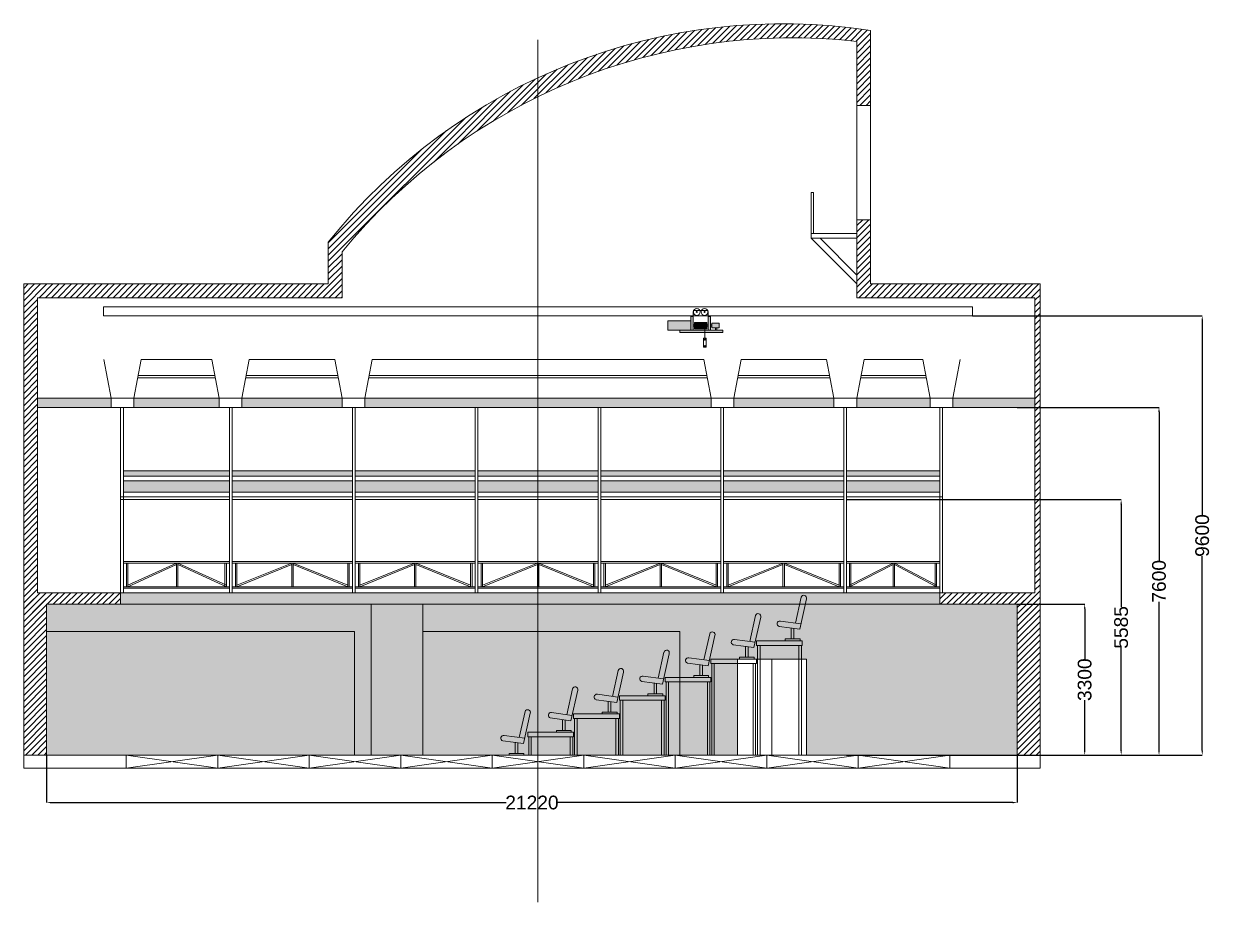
# Model space of a CAD drawing. Header units: millimetres. Extents: x -520232 to 211296, y -156633 to 78411.
# Drawn here: x -97858 to -71898, y -119171 to -99974 of the extents above; entities that cross this region are included whole.
import ezdxf

# ---------------------------------------------------------------- set-up
doc = ezdxf.new("R2010")
doc.units = ezdxf.units.MM
for name, color, linetype in [('Декорация', 80, 'Continuous'), ('Партер', 7, 'Continuous'), ('Продольный разрез', 7, 'Continuous')]:
    doc.layers.add(name, color=color, linetype=linetype)
doc.styles.get("Standard").update_dxf_attribs({"font": 'arial.ttf', "height": 300})
doc.dimstyles.new('Размеры', dxfattribs={"dimtxt": 300, "dimasz": 100, "dimexe": 0.18, "dimexo": 0.0625, "dimgap": 0.09, "dimtad": 0, "dimdec": 0, "dimzin": 0, "dimdsep": 46, "dimtxsty": 'Standard', "dimcen": 0.09, "dimclrd": 250, "dimclre": 250, "dimclrt": 250, "dimadec": 0, "dimazin": 0, "dimtfac": 1, "dimtdec": 0, "dimtofl": 0, "dimtmove": 0, "dimatfit": 3, "dimfxl": 1, "dimtfillclr": 250, "dimtolj": 1, "dimtzin": 0, "dimarcsym": 0})
pattern_1 = [(45, (-104363.56, -141766.1), (-67.35192, 67.35192), [])]

# ---------------------------------------------------------------- blocks, each defined once
blk = doc.blocks.new('*D69')
at = {"layer": 'Defpoints', "color": 0, "lineweight": 13, "transparency": 16777216}
for p in [(-76138, -112658), (-74665, -112658), (-75638, -115958)]:
    blk.add_point(p, dxfattribs=at)
at = {"layer": 'Продольный разрез', "color": 250, "lineweight": -2, "transparency": 16777216}
for p, q in [((-76138, -112658), (-74665, -112658)), ((-74665, -112758), (-74665, -113860)), ((-74665, -115858), (-74665, -114755)), ((-75638, -115958), (-74665, -115958))]:
    blk.add_line(p, q, dxfattribs=at)
at = {"layer": 'Продольный разрез', "color": 250, "lineweight": 13, "transparency": 16777216}
for points in [[(-74681, -112758), (-74648, -112758), (-74665, -112658)], [(-74681, -115858), (-74648, -115858), (-74665, -115958)]]:
    blk.add_solid(points, dxfattribs=at)
at = {"layer": 'Продольный разрез', "color": 250, "lineweight": 13, "transparency": 16777216, "insert": (-74665, -114308), "char_height": 300, "attachment_point": 5, "rotation": 90}
blk.add_mtext('\\A1;3300', dxfattribs=at)
blk = doc.blocks.new('*D70')
at = {"layer": 'Defpoints', "color": 0, "lineweight": 13, "transparency": 16777216}
for p in [(-76138, -108358), (-73040, -108358), (-76138, -115958)]:
    blk.add_point(p, dxfattribs=at)
at = {"layer": 'Продольный разрез', "color": 250, "lineweight": -2, "transparency": 16777216}
for p, q in [((-76138, -108358), (-73040, -108358)), ((-73040, -108458), (-73040, -111712)), ((-73040, -115858), (-73040, -112604)), ((-76138, -115958), (-73040, -115958))]:
    blk.add_line(p, q, dxfattribs=at)
at = {"layer": 'Продольный разрез', "color": 250, "lineweight": 13, "transparency": 16777216}
for points in [[(-73057, -108458), (-73023, -108458), (-73040, -108358)], [(-73057, -115858), (-73023, -115858), (-73040, -115958)]]:
    blk.add_solid(points, dxfattribs=at)
at = {"layer": 'Продольный разрез', "color": 250, "lineweight": 13, "transparency": 16777216, "insert": (-73040, -112158), "char_height": 300, "attachment_point": 5, "rotation": 90}
blk.add_mtext('\\A1;7600', dxfattribs=at)
blk = doc.blocks.new('*D71')
at = {"layer": 'Defpoints', "color": 0, "lineweight": 13, "transparency": 16777216}
for p in [(-97358, -115958), (-76138, -115958), (-76138, -116994)]:
    blk.add_point(p, dxfattribs=at)
at = {"layer": 'Продольный разрез', "color": 250, "lineweight": -2, "transparency": 16777216}
for p, q in [((-97358, -115958), (-97358, -116994)), ((-76138, -115958), (-76138, -116994)), ((-97258, -116994), (-87315, -116994)), ((-76238, -116994), (-86181, -116994))]:
    blk.add_line(p, q, dxfattribs=at)
at = {"layer": 'Продольный разрез', "color": 250, "lineweight": 13, "transparency": 16777216}
for points in [[(-97258, -116977), (-97258, -117010), (-97358, -116994)], [(-76238, -116977), (-76238, -117010), (-76138, -116994)]]:
    blk.add_solid(points, dxfattribs=at)
at = {"layer": 'Продольный разрез', "color": 250, "lineweight": 13, "transparency": 16777216, "insert": (-86748, -116994), "char_height": 300, "attachment_point": 5}
blk.add_mtext('\\A1;21220', dxfattribs=at)
blk = doc.blocks.new('*D72')
at = {"layer": 'Defpoints', "color": 0, "lineweight": 13, "transparency": 16777216}
for p in [(-79874, -110373), (-79874, -115958), (-73867, -115958)]:
    blk.add_point(p, dxfattribs=at)
at = {"layer": 'Продольный разрез', "color": 250, "lineweight": -2, "transparency": 16777216}
for p, q in [((-79873, -110373), (-73867, -110373)), ((-73867, -110473), (-73867, -112716)), ((-73867, -115858), (-73867, -113615)), ((-79873, -115958), (-73867, -115958))]:
    blk.add_line(p, q, dxfattribs=at)
at = {"layer": 'Продольный разрез', "color": 250, "lineweight": 13, "transparency": 16777216}
for points in [[(-73884, -110473), (-73851, -110473), (-73867, -110373)], [(-73884, -115858), (-73851, -115858), (-73867, -115958)]]:
    blk.add_solid(points, dxfattribs=at)
at = {"layer": 'Продольный разрез', "color": 250, "lineweight": 13, "transparency": 16777216, "insert": (-73867, -113165), "char_height": 300, "attachment_point": 5, "rotation": 90}
blk.add_mtext('\\A1;5585', dxfattribs=at)
blk = doc.blocks.new('*D73')
at = {"layer": 'Defpoints', "color": 0, "lineweight": 13, "transparency": 16777216}
for p in [(-77121, -106358), (-77121, -115958), (-72095, -115958)]:
    blk.add_point(p, dxfattribs=at)
at = {"layer": 'Продольный разрез', "color": 250, "lineweight": -2, "transparency": 16777216}
for p, q in [((-77120, -106358), (-72095, -106358)), ((-72095, -106458), (-72095, -110710)), ((-72095, -115858), (-72095, -111605)), ((-77120, -115958), (-72095, -115958))]:
    blk.add_line(p, q, dxfattribs=at)
at = {"layer": 'Продольный разрез', "color": 250, "lineweight": 13, "transparency": 16777216}
for points in [[(-72112, -106458), (-72078, -106458), (-72095, -106358)], [(-72112, -115858), (-72078, -115858), (-72095, -115958)]]:
    blk.add_solid(points, dxfattribs=at)
at = {"layer": 'Продольный разрез', "color": 250, "lineweight": 13, "transparency": 16777216, "insert": (-72095, -111158), "char_height": 300, "attachment_point": 5, "rotation": 90}
blk.add_mtext('\\A1;9600', dxfattribs=at)
blk = doc.blocks.new('Партер Честихи сбоку')
at = {"layer": 'Декорация', "color": 18, "lineweight": 20, "true_color": 0x000000}
for p, q in [((-69533, -132881), (-69660, -133449)), ((-69419, -132917), (-69567, -133581)), ((-70533, -133281), (-70660, -133849)), ((-70419, -133317), (-70567, -133981)), ((-69989, -133404), (-69541, -133465)), ((-71533, -133681), (-71660, -134249)), ((-70018, -133521), (-69567, -133581)), ((-69750, -133557), (-69750, -133795)), ((-69694, -133564), (-69694, -133795)), ((-71419, -133717), (-71567, -134381)), ((-71018, -133921), (-70567, -133981)), ((-70989, -133804), (-70541, -133865)), ((-69750, -133795), (-69884, -133795)), ((-69884, -133795), (-69884, -133834)), ((-69884, -133834), (-69559, -133834)), ((-69750, -133795), (-69694, -133795)), ((-69694, -133795), (-69559, -133795)), ((-69559, -133795), (-69559, -133834)), ((-72533, -134081), (-72660, -134649)), ((-72419, -134117), (-72567, -134781)), ((-71989, -134204), (-71541, -134265)), ((-70750, -134195), (-70884, -134195)), ((-70884, -134195), (-70884, -134234)), ((-70750, -133957), (-70750, -134195)), ((-70750, -134195), (-70694, -134195)), ((-70694, -133964), (-70694, -134195)), ((-70694, -134195), (-70559, -134195)), ((-70559, -134195), (-70559, -134234)), ((-72018, -134321), (-71567, -134381)), ((-71750, -134357), (-71750, -134595)), ((-71694, -134364), (-71694, -134595)), ((-70884, -134234), (-70559, -134234)), ((-73533, -134481), (-73660, -135049)), ((-73419, -134517), (-73567, -135181)), ((-73018, -134721), (-72567, -134781)), ((-72989, -134604), (-72541, -134665)), ((-71750, -134595), (-71884, -134595)), ((-71884, -134595), (-71884, -134634)), ((-71884, -134634), (-71559, -134634)), ((-71750, -134595), (-71694, -134595)), ((-71694, -134595), (-71559, -134595)), ((-71559, -134595), (-71559, -134634)), ((-74533, -134881), (-74660, -135449)), ((-74419, -134917), (-74567, -135581)), ((-72750, -134757), (-72750, -134995)), ((-72694, -134764), (-72694, -134995)), ((-74018, -135121), (-73567, -135181)), ((-73989, -135004), (-73541, -135065)), ((-73750, -135157), (-73750, -135395)), ((-73694, -135164), (-73694, -135395)), ((-72750, -134995), (-72884, -134995)), ((-72884, -134995), (-72884, -135034)), ((-72884, -135034), (-72559, -135034)), ((-72750, -134995), (-72694, -134995)), ((-72694, -134995), (-72559, -134995)), ((-72559, -134995), (-72559, -135034)), ((-75569, -135381), (-75696, -135949)), ((-75455, -135417), (-75603, -136081)), ((-74989, -135404), (-74541, -135465)), ((-73750, -135395), (-73884, -135395)), ((-73884, -135395), (-73884, -135434)), ((-73884, -135434), (-73559, -135434)), ((-73750, -135395), (-73694, -135395)), ((-73694, -135395), (-73559, -135395)), ((-73559, -135395), (-73559, -135434)), ((-75018, -135521), (-74567, -135581)), ((-74750, -135557), (-74750, -135795)), ((-74694, -135564), (-74694, -135795)), ((-76054, -136021), (-75603, -136081)), ((-76025, -135904), (-75577, -135965)), ((-74750, -135795), (-74884, -135795)), ((-74884, -135795), (-74884, -135834)), ((-74884, -135834), (-74559, -135834)), ((-74750, -135795), (-74694, -135795)), ((-74694, -135795), (-74559, -135795)), ((-74559, -135795), (-74559, -135834)), ((-75786, -136057), (-75786, -136295)), ((-75730, -136064), (-75730, -136295)), ((-75786, -136295), (-75921, -136295)), ((-75921, -136295), (-75921, -136334)), ((-75921, -136334), (-75596, -136334)), ((-75786, -136295), (-75730, -136295)), ((-75730, -136295), (-75596, -136295)), ((-75596, -136295), (-75596, -136334))]:
    blk.add_line(p, q, dxfattribs=at)
for centre, start, end in [((-69476, -132900), 343.8148, 160.9408), ((-70476, -133300), 343.8148, 160.9408), ((-70002, -133463), 77.4731, 254.5991), ((-71476, -133700), 343.8148, 160.9408), ((-71002, -133863), 77.4731, 254.5991), ((-72476, -134100), 343.8148, 160.9408), ((-72002, -134263), 77.4731, 254.5991), ((-73476, -134500), 343.8148, 160.9408), ((-73002, -134663), 77.4731, 254.5991), ((-74476, -134900), 343.8148, 160.9408), ((-74002, -135063), 77.4731, 254.5991), ((-75513, -135400), 343.8148, 160.9408), ((-75002, -135463), 77.4731, 254.5991), ((-76038, -135963), 77.4731, 254.5991)]:
    blk.add_arc(centre, 60, start, end, dxfattribs=at)
at = {"layer": 'Партер', "color": 18, "lineweight": 13, "true_color": 0x000000}
for p, q in [((-70509, -133834), (-69509, -133834)), ((-70509, -133834), (-70509, -133934)), ((-69509, -133934), (-70509, -133934)), ((-69509, -133834), (-69509, -133934)), ((-71509, -134234), (-70509, -134234)), ((-71509, -134334), (-71509, -134234)), ((-70509, -134334), (-71509, -134334)), ((-70509, -134334), (-70509, -134234))]:
    blk.add_line(p, q, dxfattribs=at)
for points in [[(-70489, -133934), (-70489, -136334), (-70434, -136334), (-70434, -133934)], [(-69584, -133934), (-69584, -136334), (-69529, -136334), (-69529, -133934)], [(-71489, -134334), (-71489, -136334), (-71434, -136334), (-71434, -134334)], [(-70584, -134334), (-70584, -136334), (-70529, -136334), (-70529, -134334)], [(-72509, -134734), (-72509, -134634), (-71509, -134634), (-71509, -134734), (-72509, -134734)], [(-72489, -134734), (-72489, -136334), (-72434, -136334), (-72434, -134734)], [(-71584, -134734), (-71584, -136334), (-71529, -136334), (-71529, -134734)], [(-73509, -135134), (-73509, -135034), (-72509, -135034), (-72509, -135134), (-73509, -135134)], [(-73489, -135134), (-73489, -136334), (-73434, -136334), (-73434, -135134)], [(-72584, -135134), (-72584, -136334), (-72529, -136334), (-72529, -135134)], [(-74509, -135534), (-74509, -135434), (-73509, -135434), (-73509, -135534), (-74509, -135534)], [(-74489, -135534), (-74489, -136334), (-74434, -136334), (-74434, -135534)], [(-73584, -135534), (-73584, -136334), (-73529, -136334), (-73529, -135534)], [(-75509, -135934), (-75509, -135834), (-74509, -135834), (-74509, -135934), (-75509, -135934)], [(-75489, -135934), (-75489, -136334), (-75434, -136334), (-75434, -135934)], [(-74584, -135934), (-74584, -136334), (-74529, -136334), (-74529, -135934)]]:
    blk.add_lwpolyline(points, dxfattribs=at)

msp = doc.modelspace()

# ---------------------------------------------------------------- hatches: boundary and pattern name
at = {"layer": 'Продольный разрез', "lineweight": 13, "true_color": 0xc7c8ca}
h = msp.add_hatch(dxfattribs=at)
h.set_pattern_fill('ANSI31', color=9, scale=30)
h.set_pattern_definition(pattern_1)
h.paths.add_polyline_path([(-86616.555, -101567.74), (-86616.555, -101152.77, 0.115916765), (-91199.838, -104744.057), (-91199.838, -105660.361), (-97858.055, -105660.361), (-97858.055, -115957.886), (-97358.055, -115957.886), (-97358.055, -112657.886), (-95740.055, -112657.886), (-95740.055, -112407.886), (-97555.055, -112407.886), (-97555.055, -105960.361), (-90899.838, -105960.361), (-90899.838, -104960.361, -0.108601583)])
h.paths.add_polyline_path([(-79645.272, -100357.886), (-79645.272, -101757.886), (-79345.272, -101757.886), (-79345.272, -100119.69, 0.147404698), (-86616.555, -101152.77), (-86616.555, -101567.74, -0.141783445)])
h.paths.add_polyline_path([(-79345.272, -104257.886), (-79645.272, -104257.886), (-79645.272, -105960.361), (-75753.055, -105960.361), (-75753.055, -112407.886), (-77833.055, -112407.886), (-77833.055, -112657.886), (-76138.055, -112657.886), (-76138.055, -115957.886), (-75638.055, -115957.886), (-75638.055, -105660.361), (-79345.272, -105660.361)])
at = {"layer": 'Продольный разрез', "lineweight": 13, "true_color": 0x636466}
h = msp.add_hatch(color=251, dxfattribs=at)
h.dxf.hatch_style = 1
h.paths.add_polyline_path([(-83225.107, -106367.886), (-83275.107, -106367.886), (-83275.107, -106467.886), (-83275.107, -106667.886), (-83225.107, -106667.886)])
h.paths.add_polyline_path([(-82845.107, -106367.886), (-82895.107, -106367.886), (-82895.107, -106667.886), (-82845.107, -106667.886)])
h.paths.add_polyline_path([(-82575.107, -106667.886), (-82845.107, -106667.886), (-82895.107, -106667.886), (-83225.107, -106667.886), (-83275.107, -106667.886), (-83518.055, -106667.886), (-83518.055, -106717.886), (-82575.107, -106717.886)])
h.paths.add_polyline_path([(-82709.509, -106620.48), (-82738.916, -106620.48), (-82738.916, -106667.886), (-82709.509, -106667.886)])
at = {"layer": 'Продольный разрез', "lineweight": 13, "true_color": 0xc7c8ca}
h = msp.add_hatch(color=9, dxfattribs=at)
h.dxf.hatch_style = 1
h.paths.add_polyline_path([(-83275.107, -106467.886), (-83775.107, -106467.886), (-83775.107, -106667.886), (-83275.107, -106667.886)])
h.paths.add_polyline_path([(-82658.904, -106519.848), (-82814.519, -106519.848), (-82814.519, -106620.48), (-82658.904, -106620.48)])
at = {"layer": 'Продольный разрез', "lineweight": 13}
h = msp.add_hatch(dxfattribs=at)
h.set_pattern_fill('GOST_WOOD', color=256, scale=5)
h.set_pattern_definition([(90, (-105147.71, -144863.385), (30, -2e-15), [50, -10]), (90, (-105137.71, -144873.385), (30, -2e-15), [30, -7.5, 15, -7.5]), (90, (-105127.71, -144888.385), (30, -2e-15), [50, -10])])
h.paths.add_polyline_path([(-82922.772, -106499.848), (-83194.759, -106499.848), (-83194.759, -106640.48), (-82922.772, -106640.48)])
h = msp.add_hatch(color=256, dxfattribs=at)
h.dxf.hatch_style = 1
h.paths.add_polyline_path([(-95948.913, -108157.886), (-97555.055, -108157.886), (-97555.055, -108357.886), (-95948.913, -108357.886)])
h.paths.add_polyline_path([(-93587.838, -108157.886), (-95448.913, -108157.886), (-95448.913, -108357.886), (-93587.838, -108357.886)])
h.paths.add_polyline_path([(-90899.838, -108157.886), (-93087.838, -108157.886), (-93087.838, -108357.886), (-90899.838, -108357.886)])
h.paths.add_polyline_path([(-86616.555, -108157.886), (-90399.838, -108157.886), (-90399.838, -108357.886), (-86616.555, -108357.886)])
h.paths.add_polyline_path([(-82833.272, -108157.886), (-86616.555, -108157.886), (-86616.555, -108357.886), (-82833.272, -108357.886)])
h.paths.add_polyline_path([(-80145.272, -108157.886), (-82333.272, -108157.886), (-82333.272, -108357.886), (-80145.272, -108357.886)])
h.paths.add_polyline_path([(-78046.023, -108157.886), (-79645.272, -108157.886), (-79645.272, -108357.886), (-78046.023, -108357.886)])
h.paths.add_polyline_path([(-75753.055, -108157.886), (-77546.023, -108157.886), (-77546.023, -108357.886), (-75753.055, -108357.886)])
h = msp.add_hatch(color=9, dxfattribs=at)
h.dxf.hatch_style = 1
h.paths.add_polyline_path([(-93358.555, -109742.886), (-95680.055, -109742.886), (-95680.055, -109862.886), (-93358.555, -109862.886)])
h.paths.add_polyline_path([(-93358.555, -109962.886), (-95680.055, -109962.886), (-95680.055, -110212.886), (-93358.555, -110212.886)])
h.paths.add_polyline_path([(-90673.555, -109962.886), (-93298.555, -109962.886), (-93298.555, -110212.886), (-90673.555, -110212.886)])
h.paths.add_polyline_path([(-90673.555, -109742.886), (-93298.555, -109742.886), (-93298.555, -109862.886), (-90673.555, -109862.886)])
h.paths.add_polyline_path([(-87988.555, -109742.886), (-90613.555, -109742.886), (-90613.555, -109862.886), (-87988.555, -109862.886)])
h.paths.add_polyline_path([(-87988.555, -109962.886), (-90613.555, -109962.886), (-90613.555, -110212.886), (-87988.555, -110212.886)])
h.paths.add_polyline_path([(-86616.555, -109962.886), (-87928.555, -109962.886), (-87928.555, -110212.886), (-86616.555, -110212.886)])
h.paths.add_polyline_path([(-86616.555, -109742.886), (-87928.555, -109742.886), (-87928.555, -109862.886), (-86616.555, -109862.886)])
h.paths.add_polyline_path([(-85303.555, -109742.886), (-86616.555, -109742.886), (-86616.555, -109862.886), (-85303.555, -109862.886)])
h.paths.add_polyline_path([(-85303.555, -109962.886), (-86616.555, -109962.886), (-86616.555, -110212.886), (-85303.555, -110212.886)])
h.paths.add_polyline_path([(-82618.555, -109962.886), (-85243.555, -109962.886), (-85243.555, -110212.886), (-82618.555, -110212.886)])
h.paths.add_polyline_path([(-82618.555, -109742.886), (-85243.555, -109742.886), (-85243.555, -109862.886), (-82618.555, -109862.886)])
h.paths.add_polyline_path([(-79933.555, -109962.886), (-82558.555, -109962.886), (-82558.555, -110212.886), (-79933.555, -110212.886)])
h.paths.add_polyline_path([(-79933.555, -109742.886), (-82558.555, -109742.886), (-82558.555, -109862.886), (-79933.555, -109862.886)])
h.paths.add_polyline_path([(-77833.055, -109742.886), (-79873.555, -109742.886), (-79873.555, -109862.886), (-77833.055, -109862.886)])
h.paths.add_polyline_path([(-77833.055, -109962.886), (-79873.555, -109962.886), (-79873.555, -110212.886), (-77833.055, -110212.886)])
h = msp.add_hatch(dxfattribs=at)
h.set_pattern_fill('ANSI31', color=256, scale=30)
h.set_pattern_definition(pattern_1)
h.paths.add_polyline_path([(-95740.055, -112407.886), (-97858.055, -112407.886), (-97858.055, -112657.886), (-95740.055, -112657.886)])
h.paths.add_polyline_path([(-75638.055, -112407.886), (-77833.055, -112407.886), (-77833.055, -112657.886), (-75638.055, -112657.886)])
h = msp.add_hatch(dxfattribs=at)
h.set_pattern_fill('ANSI31', color=256, scale=30)
h.set_pattern_definition(pattern_1)
h.paths.add_polyline_path([(-97358.055, -112657.886), (-97858.055, -112657.886), (-97858.055, -115957.886), (-97358.055, -115957.886)])
h = msp.add_hatch(dxfattribs=at)
h.set_pattern_fill('AR-BRSTD', color=9)
h.set_pattern_definition([(0, (-104363.556, -141766.1), (0, 67.7418), []), (90, (-104363.56, -141766.1), (-101.6, 67.7418), [67.7418, -67.7418])])
h.paths.add_polyline_path([(-90625.055, -113257.886), (-97358.055, -113257.886), (-97358.055, -115957.886), (-90625.055, -115957.886)])
h.paths.add_polyline_path([(-90266.055, -112657.886), (-95680.055, -112657.886), (-97358.055, -112657.886), (-97358.055, -113257.886), (-90625.055, -113257.886), (-90625.055, -115957.886), (-90266.055, -115957.886)])
h.paths.add_polyline_path([(-89134.055, -112657.886), (-90266.055, -112657.886), (-90266.055, -115957.886), (-89134.055, -115957.886)])
h.paths.add_polyline_path([(-86616.555, -113257.886), (-89134.055, -113257.886), (-89134.055, -115957.886), (-86616.555, -115957.886)])
h.paths.add_polyline_path([(-86616.555, -112657.886), (-89134.055, -112657.886), (-89134.055, -113257.886), (-86616.555, -113257.886)])
h.paths.add_polyline_path([(-83518.055, -113257.886), (-86616.555, -113257.886), (-86616.555, -115957.886), (-83518.055, -115957.886)], flags=17)
h.paths.add_polyline_path([(-76138.055, -112657.886), (-77833.055, -112657.886), (-86616.555, -112657.886), (-86616.555, -113257.886), (-83518.055, -113257.886), (-83518.055, -115957.886), (-82258.055, -115957.886), (-82258.055, -113862.886), (-80746.055, -113862.886), (-80746.055, -115957.886), (-76138.055, -115957.886)])
h = msp.add_hatch(color=256, dxfattribs=at)
h.dxf.hatch_style = 1
h.paths.add_polyline_path([(-86616.555, -112407.886), (-95740.055, -112407.886), (-95740.055, -112657.886), (-95680.055, -112657.886), (-86616.555, -112657.886)])
h.paths.add_polyline_path([(-77833.055, -112407.886), (-86616.555, -112407.886), (-86616.555, -112657.886), (-77833.055, -112657.886)])
h = msp.add_hatch(dxfattribs=at)
h.set_pattern_fill('ANSI31', color=256, scale=30)
h.set_pattern_definition(pattern_1)
h.paths.add_polyline_path([(-75638.055, -112657.886), (-76138.055, -112657.886), (-76138.055, -115957.886), (-75638.055, -115957.886)])

# ---------------------------------------------------------------- linework, layer by layer
for p, q in [((-79345.272, -105660.361), (-79345.272, -100119.69)), ((-86616.555, -100321.726), (-86616.555, -119171.265)), ((-79645.272, -105960.361), (-79645.272, -100357.886)), ((-79645.272, -101757.886), (-79345.272, -101757.886)), ((-80645.272, -104557.886), (-80645.272, -103657.886)), ((-80645.272, -103657.886), (-80595.272, -103657.886)), ((-80595.272, -104557.886), (-80595.272, -103657.886)), ((-79645.272, -104257.886), (-79345.272, -104257.886)), ((-80645.272, -104657.886), (-80645.272, -104557.886)), ((-80645.272, -104557.886), (-79645.272, -104557.886)), ((-91199.838, -105660.361), (-91199.838, -104744.057)), ((-79645.272, -104657.886), (-80645.272, -104657.886)), ((-80645.272, -104657.886), (-79645.272, -105660.361)), ((-80449.766, -104657.886), (-79645.272, -105464.37)), ((-90899.838, -105960.361), (-90899.838, -104960.361)), ((-97858.055, -115957.886), (-97858.055, -105660.361)), ((-97858.055, -105660.361), (-91199.838, -105660.361)), ((-75638.055, -105660.361), (-79345.272, -105660.361)), ((-75638.055, -115957.886), (-75638.055, -105660.361)), ((-97555.055, -112407.886), (-97555.055, -105960.361)), ((-90899.838, -105960.361), (-97555.055, -105960.361)), ((-79645.272, -105960.361), (-75753.055, -105960.361)), ((-75753.055, -112407.886), (-75753.055, -105960.361)), ((-83275.107, -106467.886), (-83275.107, -106367.886)), ((-83275.107, -106367.886), (-83225.107, -106367.886)), ((-83225.107, -106667.886), (-83225.107, -106269.592)), ((-83195.107, -106239.592), (-82925.107, -106239.592)), ((-82895.107, -106269.592), (-82895.107, -106667.886)), ((-82895.107, -106367.886), (-82845.107, -106367.886)), ((-82845.107, -106367.886), (-82845.107, -106667.886)), ((-83775.107, -106667.886), (-83775.107, -106467.886)), ((-83775.107, -106467.886), (-83275.107, -106467.886)), ((-83275.107, -106667.886), (-83775.107, -106667.886)), ((-83518.055, -106667.886), (-83518.055, -106717.886)), ((-83275.107, -106467.886), (-83275.107, -106667.886)), ((-83275.107, -106667.886), (-83225.107, -106667.886)), ((-83194.759, -106552.886), (-83225.107, -106552.886)), ((-83194.759, -106582.886), (-83225.107, -106582.886)), ((-82895.107, -106667.886), (-83225.107, -106667.886)), ((-83194.759, -106640.48), (-83194.759, -106499.848)), ((-83194.759, -106499.848), (-82922.772, -106499.848)), ((-82922.772, -106640.48), (-83194.759, -106640.48)), ((-82968.513, -106640.48), (-82968.513, -106844.253)), ((-82922.772, -106499.848), (-82922.772, -106640.48)), ((-82895.107, -106552.886), (-82922.772, -106552.886)), ((-82895.107, -106582.886), (-82922.772, -106582.886)), ((-82845.107, -106667.886), (-82895.107, -106667.886)), ((-82814.519, -106552.886), (-82845.107, -106552.886)), ((-82814.519, -106582.886), (-82845.107, -106582.886)), ((-82575.107, -106667.886), (-82845.107, -106667.886)), ((-82814.519, -106620.48), (-82814.519, -106519.848)), ((-82814.519, -106519.848), (-82658.904, -106519.848)), ((-82658.904, -106620.48), (-82814.519, -106620.48)), ((-82738.916, -106667.886), (-82738.916, -106620.48)), ((-82738.916, -106620.48), (-82709.509, -106620.48)), ((-82709.509, -106620.48), (-82709.509, -106667.886)), ((-82658.904, -106519.848), (-82658.904, -106620.48)), ((-82575.107, -106717.886), (-82575.107, -106667.886)), ((-83518.055, -106717.886), (-82575.107, -106717.886)), ((-82998.513, -106854.253), (-82998.513, -107034.253)), ((-82948.513, -106844.253), (-82988.513, -106844.253)), ((-82938.513, -107034.253), (-82938.513, -106854.253)), ((-82988.513, -107044.253), (-82948.513, -107044.253)), ((-95948.913, -108157.886), (-96109.196, -107307.886)), ((-95448.913, -108157.886), (-95288.63, -107307.886)), ((-95288.63, -107307.886), (-93748.12, -107307.886)), ((-93587.838, -108157.886), (-93748.12, -107307.886)), ((-93087.838, -108157.886), (-92927.555, -107307.886)), ((-92927.555, -107307.886), (-91060.12, -107307.886)), ((-90899.838, -108157.886), (-91060.12, -107307.886)), ((-90399.838, -108157.886), (-90239.555, -107307.886)), ((-82993.555, -107307.886), (-90239.555, -107307.886)), ((-82833.272, -108157.886), (-82993.555, -107307.886)), ((-82333.272, -108157.886), (-82172.99, -107307.886)), ((-82172.99, -107307.886), (-80305.555, -107307.886)), ((-80145.272, -108157.886), (-80305.555, -107307.886)), ((-79645.272, -108157.886), (-79484.99, -107307.886)), ((-79484.99, -107307.886), (-78206.305, -107307.886)), ((-78046.023, -108157.886), (-78206.305, -107307.886)), ((-77546.023, -108157.886), (-77385.74, -107307.886)), ((-93672.693, -107707.886), (-95364.058, -107707.886)), ((-93682.121, -107657.886), (-95354.629, -107657.886)), ((-90984.693, -107707.886), (-93002.982, -107707.886)), ((-90994.121, -107657.886), (-92993.554, -107657.886)), ((-82918.128, -107707.886), (-90314.982, -107707.886)), ((-82927.556, -107657.886), (-90305.554, -107657.886)), ((-82248.417, -107707.886), (-80230.128, -107707.886)), ((-82238.989, -107657.886), (-80239.556, -107657.886)), ((-79560.417, -107707.886), (-78130.878, -107707.886)), ((-79550.989, -107657.886), (-78140.307, -107657.886)), ((-97555.055, -108157.886), (-75753.055, -108157.886)), ((-95948.913, -108157.886), (-95948.913, -108357.886)), ((-95448.913, -108157.886), (-95448.913, -108357.886)), ((-93587.838, -108157.886), (-93587.838, -108357.886)), ((-93087.838, -108157.886), (-93087.838, -108357.886)), ((-90899.838, -108157.886), (-90899.838, -108357.886)), ((-90399.838, -108157.886), (-90399.838, -108357.886)), ((-82833.272, -108157.886), (-82833.272, -108357.886)), ((-82333.272, -108157.886), (-82333.272, -108357.886)), ((-80145.272, -108157.886), (-80145.272, -108357.886)), ((-79645.272, -108157.886), (-79645.272, -108357.886)), ((-78046.023, -108157.886), (-78046.023, -108357.886)), ((-77546.023, -108157.886), (-77546.023, -108357.886)), ((-97555.055, -108357.886), (-75753.055, -108357.886)), ((-95740.055, -112407.886), (-95740.055, -108357.886)), ((-95680.055, -108357.886), (-95680.055, -112407.886)), ((-93358.555, -112407.886), (-93358.555, -108357.886)), ((-93298.555, -108357.886), (-93298.555, -112407.886)), ((-90673.555, -112407.886), (-90673.555, -108357.886)), ((-90613.555, -108357.886), (-90613.555, -112407.886)), ((-87988.555, -112407.886), (-87988.555, -108357.886)), ((-87928.555, -108357.886), (-87928.555, -112407.886)), ((-85303.555, -112407.886), (-85303.555, -108357.886)), ((-85243.555, -108357.886), (-85243.555, -112407.886)), ((-82618.555, -112407.886), (-82618.555, -108357.886)), ((-82558.555, -108357.886), (-82558.555, -112407.886)), ((-79933.555, -112407.886), (-79933.555, -108357.886)), ((-79873.555, -108357.886), (-79873.555, -112407.886)), ((-77833.055, -112407.886), (-77833.055, -108357.886)), ((-77773.055, -108357.886), (-77773.055, -112407.886)), ((-95680.055, -109742.886), (-93358.555, -109742.886)), ((-93298.555, -109742.886), (-90673.555, -109742.886)), ((-90613.555, -109742.886), (-87988.555, -109742.886)), ((-87928.555, -109742.886), (-85303.555, -109742.886)), ((-85243.555, -109742.886), (-82618.555, -109742.886)), ((-82558.555, -109742.886), (-79933.555, -109742.886)), ((-79873.555, -109742.886), (-77833.055, -109742.886)), ((-95680.055, -109862.886), (-93358.555, -109862.886)), ((-95680.055, -109962.886), (-93358.555, -109962.886)), ((-93298.555, -109862.886), (-90673.555, -109862.886)), ((-93298.555, -109962.886), (-90673.555, -109962.886)), ((-90613.555, -109862.886), (-87988.555, -109862.886)), ((-90613.555, -109962.886), (-87988.555, -109962.886)), ((-87928.555, -109862.886), (-85303.555, -109862.886)), ((-87928.555, -109962.886), (-85303.555, -109962.886)), ((-85243.555, -109862.886), (-82618.555, -109862.886)), ((-85243.555, -109962.886), (-82618.555, -109962.886)), ((-82558.555, -109862.886), (-79933.555, -109862.886)), ((-82558.555, -109962.886), (-79933.555, -109962.886)), ((-79873.555, -109862.886), (-77833.055, -109862.886)), ((-79873.555, -109962.886), (-77833.055, -109962.886)), ((-95680.055, -110312.886), (-95740.055, -110312.886)), ((-95680.055, -110212.886), (-93358.555, -110212.886)), ((-95680.055, -110312.886), (-93358.555, -110312.886)), ((-93298.555, -110212.886), (-90673.555, -110212.886)), ((-93298.555, -110312.886), (-90673.555, -110312.886)), ((-90613.555, -110212.886), (-87988.555, -110212.886)), ((-90613.555, -110312.886), (-87988.555, -110312.886)), ((-87928.555, -110212.886), (-85303.555, -110212.886)), ((-87928.555, -110312.886), (-85303.555, -110312.886)), ((-85243.555, -110212.886), (-82618.555, -110212.886)), ((-85243.555, -110312.886), (-82618.555, -110312.886)), ((-82558.555, -110212.886), (-79933.555, -110212.886)), ((-82558.555, -110312.886), (-79933.555, -110312.886)), ((-79873.555, -110212.886), (-77833.055, -110212.886)), ((-79873.555, -110312.886), (-77833.055, -110312.886)), ((-77833.055, -110312.886), (-77773.055, -110312.886)), ((-95680.055, -110372.886), (-95740.055, -110372.886)), ((-95680.055, -110372.886), (-93358.555, -110372.886)), ((-93298.555, -110372.886), (-90673.555, -110372.886)), ((-90613.555, -110372.886), (-87988.555, -110372.886)), ((-87928.555, -110372.886), (-85303.555, -110372.886)), ((-85243.555, -110372.886), (-82618.555, -110372.886)), ((-82558.555, -110372.886), (-79933.555, -110372.886)), ((-79873.555, -110372.886), (-77833.055, -110372.886)), ((-77833.055, -110372.886), (-77773.055, -110372.886)), ((-95680.055, -111727.886), (-93358.555, -111727.886)), ((-95680.055, -111757.886), (-93358.555, -111757.886)), ((-95610.055, -112277.886), (-95610.055, -111757.886)), ((-95581.466, -112245.531), (-94519.055, -111757.886)), ((-95580.055, -112277.886), (-95580.055, -111757.886)), ((-95580.055, -112277.886), (-94519.055, -111791.561)), ((-94519.055, -112277.886), (-94519.055, -111757.886)), ((-94489.055, -112277.886), (-94489.055, -111757.886)), ((-93426.644, -112245.531), (-94489.055, -111757.886)), ((-93428.055, -112277.886), (-94489.055, -111791.561)), ((-93458.555, -112277.886), (-93458.555, -111757.886)), ((-93428.555, -112277.886), (-93428.555, -111757.886)), ((-93298.555, -111727.886), (-90673.555, -111727.886)), ((-93298.555, -111757.886), (-90673.555, -111757.886)), ((-93228.555, -112277.886), (-93228.555, -111757.886)), ((-93198.555, -112277.886), (-93198.555, -111757.886)), ((-93198.555, -112245.5), (-91999.415, -111757.886)), ((-93198.555, -112277.886), (-92000.555, -111790.735)), ((-92000.555, -112277.886), (-92000.555, -111757.886)), ((-91970.555, -112277.886), (-91970.555, -111757.886)), ((-90773.555, -112244.63), (-91970.555, -111757.886)), ((-90773.555, -112277.016), (-91969.415, -111790.735)), ((-90773.555, -112277.886), (-90773.555, -111757.886)), ((-90743.555, -112277.886), (-90743.555, -111757.886)), ((-90613.555, -111727.886), (-87988.555, -111727.886)), ((-90613.555, -111757.886), (-87988.555, -111757.886)), ((-90543.555, -112277.886), (-90543.555, -111757.886)), ((-90513.555, -112277.886), (-90513.555, -111757.886)), ((-90513.555, -112245.5), (-89314.415, -111757.886)), ((-90513.555, -112277.886), (-89315.555, -111790.735)), ((-89315.555, -112277.886), (-89315.555, -111757.886)), ((-89285.555, -112277.886), (-89285.555, -111757.886)), ((-88088.555, -112244.63), (-89285.555, -111757.886)), ((-88088.555, -112277.016), (-89284.415, -111790.735)), ((-88088.555, -112277.886), (-88088.555, -111757.886)), ((-88058.555, -112277.886), (-88058.555, -111757.886)), ((-87928.555, -111727.886), (-85303.555, -111727.886)), ((-87928.555, -111757.886), (-85303.555, -111757.886)), ((-87858.555, -112277.886), (-87858.555, -111757.886)), ((-87828.555, -112277.886), (-87828.555, -111757.886)), ((-87828.555, -112245.5), (-86629.415, -111757.886)), ((-87828.555, -112277.886), (-86630.555, -111790.735)), ((-86630.555, -112277.886), (-86630.555, -111757.886)), ((-86600.555, -112277.886), (-86600.555, -111757.886)), ((-85403.555, -112244.63), (-86600.555, -111757.886)), ((-85403.555, -112277.016), (-86599.415, -111790.735)), ((-85403.555, -112277.886), (-85403.555, -111757.886)), ((-85373.555, -112277.886), (-85373.555, -111757.886)), ((-85243.555, -111727.886), (-82618.555, -111727.886)), ((-85243.555, -111757.886), (-82618.555, -111757.886)), ((-85173.555, -112277.886), (-85173.555, -111757.886)), ((-85143.555, -112277.886), (-85143.555, -111757.886)), ((-85143.555, -112245.5), (-83944.415, -111757.886)), ((-85143.555, -112277.886), (-83945.555, -111790.735)), ((-83945.555, -112277.886), (-83945.555, -111757.886)), ((-83915.555, -112277.886), (-83915.555, -111757.886)), ((-82718.555, -112244.63), (-83915.555, -111757.886)), ((-82718.555, -112277.016), (-83914.415, -111790.735)), ((-82718.555, -112277.886), (-82718.555, -111757.886)), ((-82688.555, -112277.886), (-82688.555, -111757.886)), ((-82558.555, -111727.886), (-79933.555, -111727.886)), ((-82558.555, -111757.886), (-79933.555, -111757.886)), ((-82488.555, -112277.886), (-82488.555, -111757.886)), ((-82458.555, -112277.886), (-82458.555, -111757.886)), ((-82458.555, -112245.5), (-81259.415, -111757.886)), ((-82458.555, -112277.886), (-81260.555, -111790.735)), ((-81260.555, -112277.886), (-81260.555, -111757.886)), ((-81230.555, -112277.886), (-81230.555, -111757.886)), ((-80033.555, -112244.63), (-81230.555, -111757.886)), ((-80033.555, -112277.016), (-81229.415, -111790.735)), ((-80033.555, -112277.886), (-80033.555, -111757.886)), ((-80003.555, -112277.886), (-80003.555, -111757.886)), ((-79873.555, -111727.886), (-77833.055, -111727.886)), ((-79873.555, -111757.886), (-77833.055, -111757.886)), ((-79806.356, -112245.622), (-78853.055, -111758.016)), ((-79803.555, -112277.886), (-79803.555, -111757.886)), ((-79803.555, -112277.886), (-78853.055, -111791.712)), ((-79773.555, -112277.886), (-79773.555, -111757.886)), ((-78853.055, -112277.886), (-78853.055, -111757.886)), ((-78823.055, -112277.886), (-78823.055, -111757.886)), ((-77903.055, -112244.142), (-78823.055, -111758.016)), ((-77903.055, -112277.886), (-78823.055, -111791.712)), ((-77933.055, -112277.886), (-77933.055, -111757.886)), ((-77903.055, -112277.886), (-77903.055, -111757.886)), ((-95680.055, -112277.886), (-93358.555, -112277.886)), ((-95680.055, -112307.886), (-93358.555, -112307.886)), ((-93298.555, -112277.886), (-90673.555, -112277.886)), ((-93298.555, -112307.886), (-90673.555, -112307.886)), ((-90613.555, -112277.886), (-87988.555, -112277.886)), ((-90613.555, -112307.886), (-87988.555, -112307.886)), ((-87928.555, -112277.886), (-85303.555, -112277.886)), ((-87928.555, -112307.886), (-85303.555, -112307.886)), ((-85243.555, -112277.886), (-82618.555, -112277.886)), ((-85243.555, -112307.886), (-82618.555, -112307.886)), ((-82558.555, -112277.886), (-79933.555, -112277.886)), ((-82558.555, -112307.886), (-79933.555, -112307.886)), ((-79873.555, -112277.886), (-77833.055, -112277.886)), ((-79873.555, -112307.886), (-77833.055, -112307.886)), ((-97555.055, -112407.886), (-75753.055, -112407.886)), ((-97358.055, -115957.886), (-97358.055, -112657.886)), ((-97358.055, -112657.886), (-95680.055, -112657.886)), ((-95680.055, -112407.886), (-95740.055, -112407.886)), ((-95740.055, -112407.886), (-95740.055, -112657.886)), ((-95680.055, -112657.886), (-77833.055, -112657.886)), ((-93298.555, -112407.886), (-93358.555, -112407.886)), ((-90613.555, -112407.886), (-90673.555, -112407.886)), ((-90266.055, -115957.886), (-90266.055, -112657.886)), ((-89134.055, -115957.886), (-89134.055, -112657.886)), ((-87928.555, -112407.886), (-87988.555, -112407.886)), ((-85243.555, -112407.886), (-85303.555, -112407.886)), ((-82558.555, -112407.886), (-82618.555, -112407.886)), ((-79873.555, -112407.886), (-79933.555, -112407.886)), ((-77773.055, -112407.886), (-77833.055, -112407.886)), ((-77833.055, -112407.886), (-77833.055, -112657.886)), ((-76138.055, -112657.886), (-77833.055, -112657.886)), ((-76138.055, -115957.886), (-76138.055, -112657.886)), ((-90625.055, -113257.886), (-97358.055, -113257.886)), ((-90625.055, -115957.886), (-90625.055, -113257.886)), ((-83518.055, -113257.886), (-89134.055, -113257.886)), ((-83518.055, -115957.886), (-83518.055, -113257.886)), ((-80746.055, -113862.886), (-82258.055, -113862.886)), ((-82258.055, -113862.886), (-82258.055, -115957.886)), ((-81502.055, -115957.886), (-81502.055, -113862.886)), ((-80746.055, -115957.886), (-80746.055, -113862.886)), ((-97858.055, -115957.886), (-75638.055, -115957.886)), ((-97858.055, -115957.886), (-75638.055, -115957.886)), ((-97858.055, -116237.886), (-97858.055, -115957.886)), ((-95616.555, -116237.886), (-95616.555, -115957.886)), ((-95616.555, -116237.886), (-93616.555, -115957.886)), ((-95616.555, -115957.886), (-93616.555, -116237.886)), ((-93616.555, -116237.886), (-93616.555, -115957.886)), ((-93616.555, -116237.886), (-91616.555, -115957.886)), ((-93616.555, -115957.886), (-91616.555, -116237.886)), ((-91616.555, -116237.886), (-91616.555, -115957.886)), ((-91616.555, -116237.886), (-89616.555, -115957.886)), ((-91616.555, -115957.886), (-89616.555, -116237.886)), ((-89616.555, -116237.886), (-89616.555, -115957.886)), ((-89616.555, -116237.886), (-87616.555, -115957.886)), ((-89616.555, -115957.886), (-87616.555, -116237.886)), ((-87616.555, -116237.886), (-87616.555, -115957.886)), ((-87616.555, -116237.886), (-85616.555, -115957.886)), ((-87616.555, -115957.886), (-85616.555, -116237.886)), ((-85616.555, -116237.886), (-85616.555, -115957.886)), ((-85616.555, -116237.886), (-83616.555, -115957.886)), ((-85616.555, -115957.886), (-83616.555, -116237.886)), ((-83616.555, -116237.886), (-83616.555, -115957.886)), ((-83616.555, -116237.886), (-81616.555, -115957.886)), ((-83616.555, -115957.886), (-81616.555, -116237.886)), ((-82258.055, -115957.886), (-81502.055, -115957.886)), ((-81616.555, -116237.886), (-81616.555, -115957.886)), ((-81616.555, -116237.886), (-79616.555, -115957.886)), ((-81616.555, -115957.886), (-79616.555, -116237.886)), ((-79616.555, -116237.886), (-79616.555, -115957.886)), ((-79616.555, -116237.886), (-77616.555, -115957.886)), ((-79616.555, -115957.886), (-77616.555, -116237.886)), ((-77616.555, -116237.886), (-77616.555, -115957.886)), ((-75638.055, -116237.886), (-75638.055, -115957.886)), ((-97858.055, -116237.886), (-75638.055, -116237.886))]:
    msp.add_line(p, q, dxfattribs=at)
at = {"layer": 'Продольный разрез', "color": 6, "lineweight": 13}
for p, q in [((-96112.555, -106157.886), (-96112.555, -106357.886)), ((-96112.555, -106157.886), (-77120.555, -106157.886)), ((-77120.555, -106157.886), (-77120.555, -106357.886)), ((-96112.555, -106357.886), (-77120.555, -106357.886))]:
    msp.add_line(p, q, dxfattribs=at)
at = {"layer": 'Продольный разрез', "lineweight": 13}
for centre, radius in [((-83144.753, -106272.496), 75), ((-83144.753, -106272.496), 10), ((-82974.753, -106272.496), 75), ((-82974.753, -106272.496), 10), ((-82968.513, -106877.178), 10.841), ((-82968.513, -107017.88), 10.841)]:
    msp.add_circle(centre, radius, dxfattribs=at)
for centre, radius, start, end in [((-81266.869, -112700.45), 12726.667, 81.3157104, 141.3049702), ((-81040.52, -113007.84), 12726.667, 83.7059064, 140.777612), ((-83195.107, -106269.592), 30, 90, 180), ((-82925.107, -106269.592), 30, 0, 90), ((-82988.513, -106854.253), 10, 90, 180), ((-82948.513, -106854.253), 10, 0, 90), ((-82988.513, -107034.253), 10, 180, 270), ((-82948.513, -107034.253), 10, 270, 0)]:
    msp.add_arc(centre, radius, start, end, dxfattribs=at)

# ---------------------------------------------------------------- block references
at = {"layer": 'Партер', "lineweight": 13}
msp.add_blockref('Партер Честихи сбоку', (-11328.716, 20376.594), dxfattribs=at)

# ---------------------------------------------------------------- dimensions: what is measured, and where the dimension line sits
at = {"layer": 'Продольный разрез', "lineweight": 13}
dim = msp.add_linear_dim(base=(-72094.967, -115957.886), p1=(-77120.555, -106357.886), p2=(-77120.555, -115957.886), angle=90, dimstyle='Размеры', dxfattribs=at)
dim.commit()
dim.dimension.update_dxf_attribs({"geometry": '*D73', "text_midpoint": (-72094.967, -111157.886)})
for base, p1, p2, picture, middle in [((-73039.834, -108357.886), (-76138.055, -115957.886), (-76138.055, -108357.886), '*D70', (-73039.834, -112157.886)), ((-73867.3, -115957.886), (-79873.555, -110372.886), (-79873.555, -115957.886), '*D72', (-73867.3, -113165.386)), ((-74664.781, -112657.886), (-75638.055, -115957.886), (-76138.055, -112657.886), '*D69', (-74664.781, -114307.886))]:
    dim = msp.add_linear_dim(base=base, p1=p1, p2=p2, angle=90, dimstyle='Размеры', dxfattribs=at)
    dim.commit()
    dim.dimension.update_dxf_attribs({"geometry": picture, "text_midpoint": middle, "dimtype": 160})
dim = msp.add_linear_dim(base=(-76138.055, -116993.673), p1=(-97358.055, -115957.886), p2=(-76138.055, -115957.886), dimstyle='Размеры', dxfattribs=at)
dim.commit()
dim.dimension.update_dxf_attribs({"geometry": '*D71', "text_midpoint": (-86748.055, -116993.673)})

doc.saveas('drawing.dxf')
